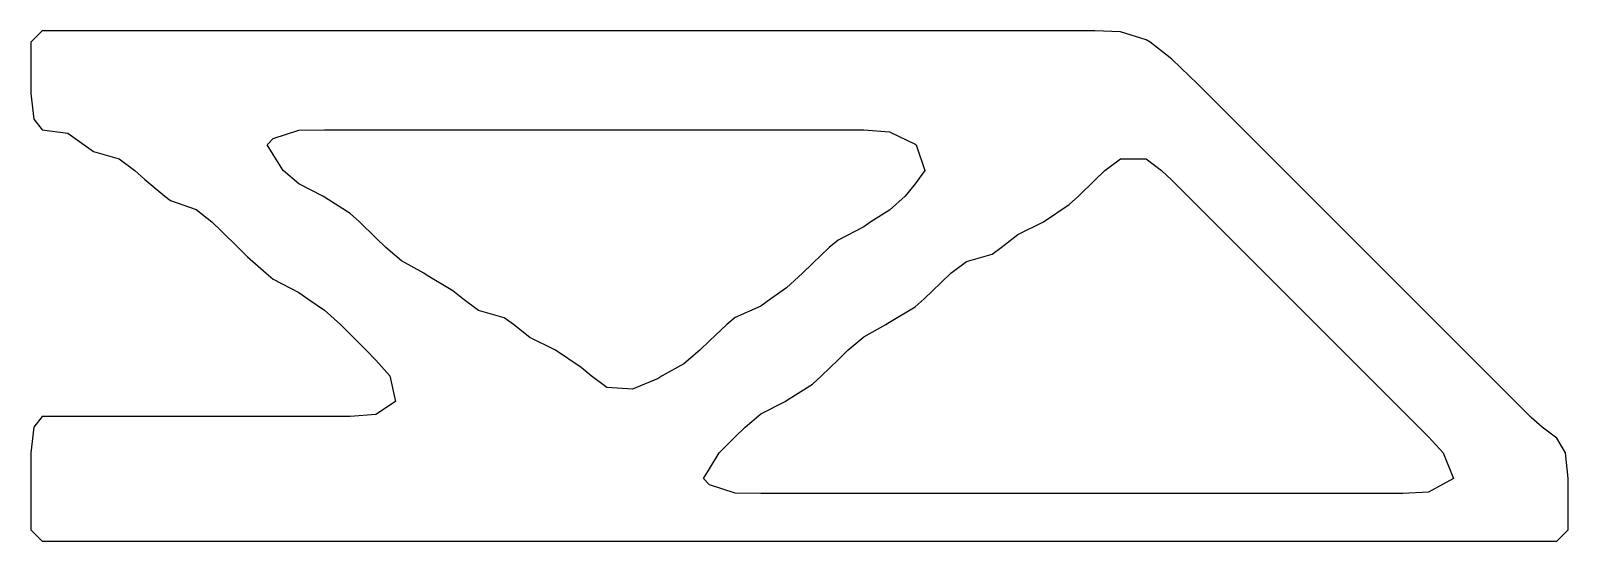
# Model space of a CAD drawing. Header units: millimetres. Extents: x 0.1 to 59.9, y 0.1 to 19.9.
import ezdxf

# ---------------------------------------------------------------- set-up
doc = ezdxf.new("R2010")
doc.units = ezdxf.units.MM

msp = doc.modelspace()

# ---------------------------------------------------------------- linework, layer by layer
at = {"layer": 'DESIGN'}
for points in [[(0.054296, 0.5), (0.5, 0.054296), (1.5, 0.054296), (2.5, 0.054296), (3.5, 0.054296), (4.5, 0.054296), (5.5, 0.054296), (6.5, 0.054296), (7.5, 0.054296), (8.5, 0.054296), (9.5, 0.054296), (10.5, 0.054296), (11.5, 0.054296), (12.5, 0.054296), (13.5, 0.054296), (14.5, 0.054296), (15.5, 0.054296), (16.5, 0.054296), (17.5, 0.054296), (18.5, 0.054296), (19.5, 0.054296), (20.5, 0.054296), (21.5, 0.054296), (22.5, 0.054296), (23.5, 0.054296), (24.5, 0.054296), (25.5, 0.054296), (26.5, 0.054296), (27.5, 0.054296), (28.5, 0.054296), (29.5, 0.054296), (30.5, 0.054296), (31.5, 0.054296), (32.5, 0.054296), (33.5, 0.054296), (34.5, 0.054296), (35.5, 0.054296), (36.5, 0.054296), (37.5, 0.054296), (38.5, 0.054296), (39.5, 0.054296), (40.5, 0.054296), (41.5, 0.054296), (42.5, 0.054296), (43.5, 0.054296), (44.5, 0.054296), (45.5, 0.054296), (46.5, 0.054296), (47.5, 0.054296), (48.5, 0.054296), (49.5, 0.054296), (50.5, 0.054296), (51.5, 0.054296), (52.5, 0.054296), (53.5, 0.054296), (54.5, 0.054296), (55.5, 0.054296), (56.5, 0.054296), (57.5, 0.054296), (58.5, 0.054296), (59.5, 0.054296), (59.945704, 0.5), (59.945704, 1.5), (59.945704, 2.5), (59.841964, 3.5), (59.5, 4.076107), (58.934997, 4.5), (58.5, 4.875167), (57.875167, 5.5), (57.5, 5.875167), (56.875167, 6.5), (56.5, 6.875167), (55.875167, 7.5), (55.5, 7.875167), (54.875167, 8.5), (54.5, 8.875167), (53.875167, 9.5), (53.5, 9.875167), (52.875167, 10.5), (52.5, 10.875167), (51.875167, 11.5), (51.5, 11.875167), (50.875167, 12.5), (50.5, 12.875167), (49.875167, 13.5), (49.5, 13.875167), (48.875167, 14.5), (48.5, 14.875167), (47.875167, 15.5), (47.5, 15.875167), (46.875167, 16.5), (46.5, 16.875167), (45.875167, 17.5), (45.5, 17.875167), (44.858797, 18.5), (44.5, 18.843715), (43.65383, 19.5), (43.5, 19.586953), (42.5, 19.898536), (41.5, 19.945704), (40.5, 19.945704), (39.5, 19.945704), (38.5, 19.945704), (37.5, 19.945704), (36.5, 19.945704), (35.5, 19.945704), (34.5, 19.945704), (33.5, 19.945704), (32.5, 19.945704), (31.5, 19.945704), (30.5, 19.945704), (29.5, 19.945704), (28.5, 19.945704), (27.5, 19.945704), (26.5, 19.945704), (25.5, 19.945704), (24.5, 19.945704), (23.5, 19.945704), (22.5, 19.945704), (21.5, 19.945704), (20.5, 19.945704), (19.5, 19.945704), (18.5, 19.945704), (17.5, 19.945704), (16.5, 19.945704), (15.5, 19.945704), (14.5, 19.945704), (13.5, 19.945704), (12.5, 19.945704), (11.5, 19.945704), (10.5, 19.945704), (9.5, 19.945704), (8.5, 19.945704), (7.5, 19.945704), (6.5, 19.945704), (5.5, 19.945704), (4.5, 19.945704), (3.5, 19.945704), (2.5, 19.945704), (1.5, 19.945704), (0.5, 19.945704), (0.054296, 19.5), (0.054296, 18.5), (0.054296, 17.5), (0.179867, 16.5), (0.5, 16.086102), (1.5, 15.95962), (2.139112, 15.5), (2.5, 15.240466), (3.5, 14.95962), (4.109242, 14.5), (4.5, 14.144722), (5.273218, 13.5), (5.5, 13.331575), (6.5, 12.979066), (7.107568, 12.5), (7.5, 12.124833), (8.128121, 11.5), (8.5, 11.139188), (9.22303, 10.5), (9.5, 10.271026), (10.5, 9.750292), (10.841681, 9.5), (11.5, 9.055857), (12.117675, 8.5), (12.5, 8.124833), (13.124833, 7.5), (13.5, 7.115109), (14.04148, 6.5), (14.257163, 5.5), (13.5, 4.990236), (12.5, 4.916533), (11.5, 4.916533), (10.5, 4.916533), (9.5, 4.916533), (8.5, 4.916533), (7.5, 4.916533), (6.5, 4.916533), (5.5, 4.916533), (4.5, 4.916533), (3.5, 4.916533), (2.5, 4.916533), (1.5, 4.916533), (0.5, 4.913898), (0.179867, 4.5), (0.054296, 3.5), (0.054296, 2.5), (0.054296, 1.5)], [(22.5, 6.039325), (21.883064, 6.5), (21.5, 6.827297), (20.5, 7.5), (20.5, 7.5), (19.5, 7.988908), (18.85359, 8.5), (18.5, 8.759534), (17.5, 9.04038), (16.880252, 9.5), (16.5, 9.816324), (15.5, 10.409599), (15.366114, 10.5), (14.5, 10.974366), (13.885989, 11.5), (13.5, 11.875167), (12.861989, 12.5), (12.5, 12.822362), (11.5, 13.458093), (11.436891, 13.5), (10.5, 13.982463), (9.887035, 14.5), (9.5, 15.127118), (9.26486, 15.5), (9.5, 15.748588), (10.5, 16.068666), (11.5, 16.083467), (12.5, 16.083467), (13.5, 16.083467), (14.5, 16.083467), (15.5, 16.083467), (16.5, 16.083467), (17.5, 16.083467), (18.5, 16.083467), (19.5, 16.083467), (20.5, 16.083467), (21.5, 16.083467), (22.5, 16.083467), (23.5, 16.083467), (24.5, 16.083467), (25.5, 16.083467), (26.5, 16.083467), (27.5, 16.083467), (28.5, 16.083467), (29.5, 16.083467), (30.5, 16.083467), (31.5, 16.083467), (32.5, 16.083467), (33.5, 16.012841), (34.5, 15.530298), (34.539348, 15.5), (34.883189, 14.5), (34.5, 13.984392), (34.116558, 13.5), (33.5, 12.953682), (32.782235, 12.5), (32.5, 12.30144), (31.5, 11.791497), (31.155889, 11.5), (30.5, 10.872766), (30.119328, 10.5), (29.5, 9.934338), (28.889374, 9.5), (28.5, 9.216991), (27.5, 8.766199), (27.175386, 8.5), (26.5, 7.869759), (26.115439, 7.5), (25.5, 6.972802), (24.646593, 6.5), (24.5, 6.400719), (23.5, 5.977082)], [(26.5, 2.251412), (26.26486, 2.5), (26.5, 2.872882), (26.875167, 3.5), (27.5, 4.124833), (27.887167, 4.5), (28.5, 5.016534), (29.446284, 5.5), (29.5, 5.535591), (30.5, 6.176871), (30.862203, 6.5), (31.5, 7.124833), (31.885973, 7.5), (32.5, 8.025759), (33.365095, 8.5), (33.5, 8.591111), (34.5, 9.183767), (34.860246, 9.5), (35.5, 10.124833), (35.895462, 10.5), (36.5, 10.95962), (37.5, 11.240466), (37.853705, 11.5), (38.5, 12.010199), (39.5, 12.494956), (39.507093, 12.5), (40.5, 13.171922), (40.863569, 13.5), (41.5, 14.124833), (41.895462, 14.5), (42.5, 14.95962), (43.5, 14.95962), (44.104538, 14.5), (44.5, 14.124833), (45.124833, 13.5), (45.5, 13.124833), (46.124833, 12.5), (46.5, 12.124833), (47.124833, 11.5), (47.5, 11.124833), (48.124833, 10.5), (48.5, 10.124833), (49.124833, 9.5), (49.5, 9.124833), (50.124833, 8.5), (50.5, 8.124833), (51.124833, 7.5), (51.5, 7.124833), (52.124833, 6.5), (52.5, 6.124833), (53.124833, 5.5), (53.5, 5.124833), (54.124833, 4.5), (54.5, 4.119473), (55.071852, 3.5), (55.469529, 2.5), (54.5, 1.962886), (53.5, 1.916533), (52.5, 1.916533), (51.5, 1.916533), (50.5, 1.916533), (49.5, 1.916533), (48.5, 1.916533), (47.5, 1.916533), (46.5, 1.916533), (45.5, 1.916533), (44.5, 1.916533), (43.5, 1.916533), (42.5, 1.916533), (41.5, 1.916533), (40.5, 1.916533), (39.5, 1.916533), (38.5, 1.916533), (37.5, 1.916533), (36.5, 1.916533), (35.5, 1.916533), (34.5, 1.916533), (33.5, 1.916533), (32.5, 1.916533), (31.5, 1.916533), (30.5, 1.916533), (29.5, 1.916533), (28.5, 1.916533), (27.5, 1.931334)]]:
    msp.add_lwpolyline(points, close=True, dxfattribs=at)

doc.saveas('drawing.dxf')
